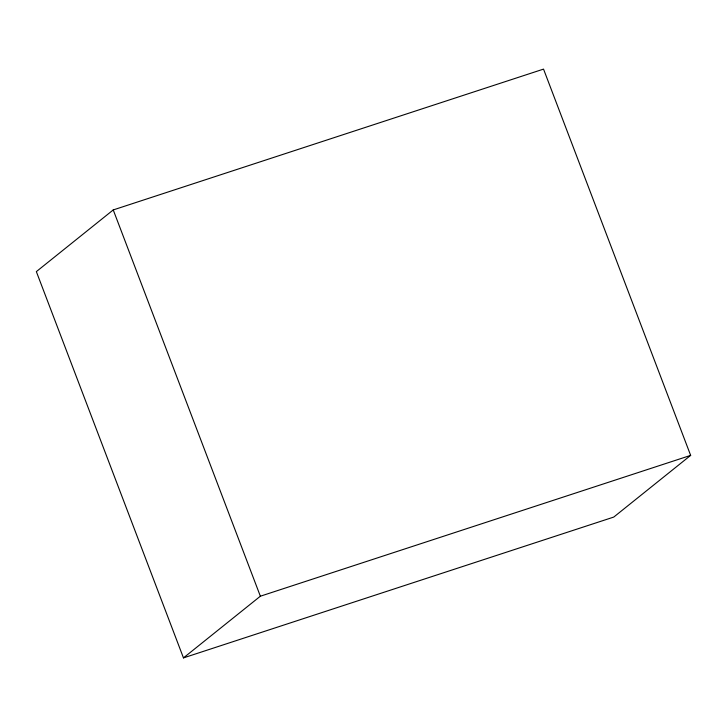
<?xml version="1.0" encoding="UTF-8"?>
<svg xmlns="http://www.w3.org/2000/svg" width="727" height="727" viewBox="0 0 727 727"><rect width="100%" height="100%" fill="white"/><g stroke="black" fill="none" stroke-linecap="round" stroke-linejoin="round"><path stroke-width="1.09" d="M113.239 209.93L36.35 271.616L183.468 657.89L613.761 517.07L690.65 455.384L543.532 69.11L113.239 209.93L260.357 596.213L183.468 657.89M260.357 596.213L690.65 455.384"/></g></svg>
